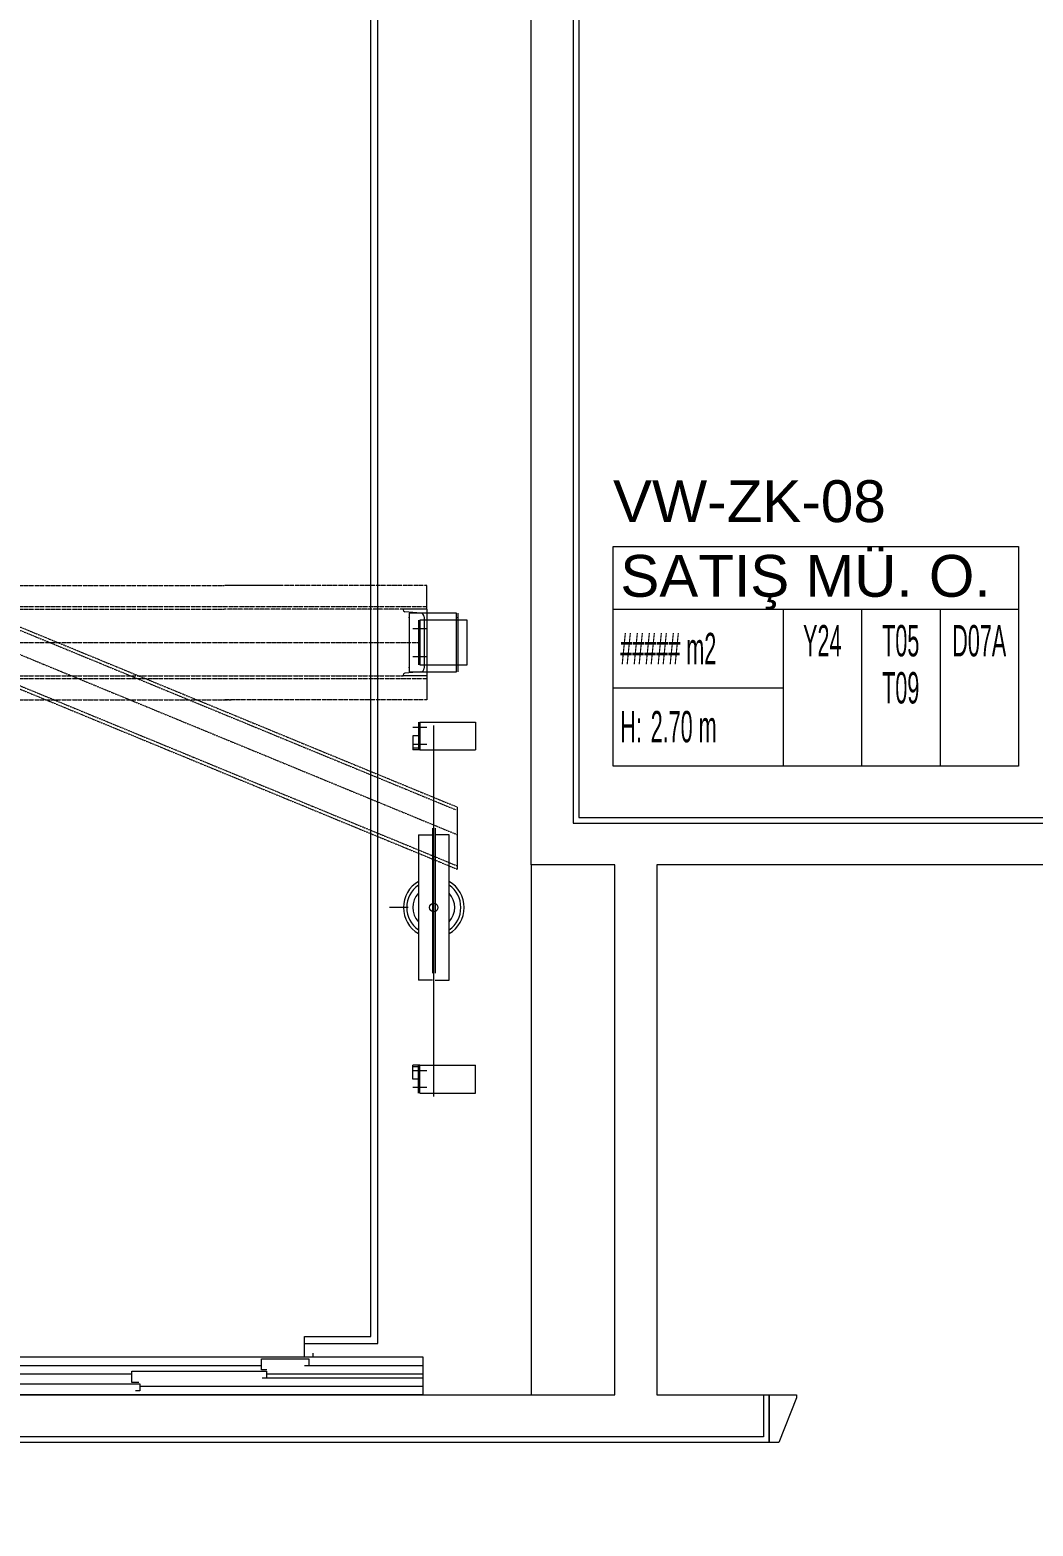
# Model space of a CAD drawing. Extents: x -3709 to 34962, y 0 to 8245.
# Drawn here: x 3901 to 4261, y 3111 to 3647 of the extents above; entities that cross this region are included whole.
import ezdxf
from ezdxf.enums import TextEntityAlignment as Align

# ---------------------------------------------------------------- set-up
doc = ezdxf.new("R2010")
doc.units = 0
doc.linetypes.add('DOT2', pattern=[0.125, 0, -0.125])
doc.layers.get('0').update_dxf_attribs({"color": 9, "lineweight": 9})
for name, color, linetype, lineweight in [('00', 9, 'Continuous', 9), ('06D', 9, 'Continuous', 9), ('10', 9, 'Continuous', 9), ('14', 9, 'Continuous', 9), ('20', 9, 'DOT2', 9), ('21_MAHAL', 9, 'Continuous', 9)]:
    doc.layers.add(name, color=color, linetype=linetype, lineweight=lineweight)
doc.styles.add('Arial', font='arial.ttf', dxfattribs={"height": 2.5})
doc.styles.add('MuuM_TEXT-STANDART', font='ARIALN.TTF')

# ---------------------------------------------------------------- blocks, each defined once
blk = doc.blocks.new('NPU240')
for p, q in [((0, -120), (0, 120)), ((0, 120), (85, 120)), ((21.4, 105.2), (79.1, 110.2)), ((85, 120), (85, 116.7)), ((9.5, -92.2), (9.5, 92.2)), ((21.4, -105.2), (79.1, -110.2)), ((0, -120), (85, -120)), ((85, -120), (85, -116.7))]:
    blk.add_line(p, q)
for centre, radius, start, end in [((78.5, 116.7), 6.5, 275, 0), ((22.5, 92.2), 13, 95, 180), ((22.5, -92.2), 13, 180, 265), ((78.5, -116.7), 6.5, 0, 85)]:
    blk.add_arc(centre, radius, start, end)
blk = doc.blocks.new('asansr-acilmayan')
for p in [(1926.2, 24884.45), (1926.2, 24884.45), (1926.2, 24884.45), (1926.2, 24866.45)]:
    blk.add_point(p)
at = {"layer": '06D'}
for p, q in [((1915, 24624.2), (1915, 25258.7)), ((1912.5, 24626.7), (1912.5, 25256.2)), ((1932.5, 24887.45), (1932.5, 24895.95)), ((1926.2, 24885.95), (1926.2, 24864.95)), ((1943.2, 24885.95), (1926.2, 24885.95)), ((1929.5, 24883.45), (1929.5, 24867.45)), ((1947, 24883.45), (1930, 24883.45)), ((1930, 24883.45), (1930, 24867.45)), ((1943.2, 24864.95), (1943.2, 24885.95)), ((1943.7, 24864.95), (1943.7, 24885.95)), ((1947, 24867.45), (1947, 24883.45)), ((1927.5, 24880.45), (1932.5, 24880.45)), ((1927.5, 24870.45), (1932.5, 24870.45)), ((1930, 24867.45), (1947, 24867.45)), ((1926.2, 24864.95), (1943.2, 24864.95)), ((1932.5, 24863.45), (1932.5, 24854.95)), ((1932.5, 24844.95), (1927.5, 24844.95)), ((1929.5, 24846.95), (1929.5, 24836.95)), ((1930, 24846.95), (1930, 24836.95)), ((1930, 24846.95), (1950, 24846.95)), ((1935, 24712.7), (1935, 24845.7)), ((1950, 24846.95), (1950, 24836.95)), ((1930, 24841.95), (1927.5, 24841.95)), ((1927.5, 24841.95), (1927.5, 24836.95)), ((1932.5, 24838.95), (1927.5, 24838.95)), ((1930, 24837.55), (1927.5, 24837.55)), ((1930, 24836.95), (1927.5, 24836.95)), ((1930, 24836.95), (1950, 24836.95)), ((1943.45, 24794.17), (1943.45, 24816.46)), ((1934.5, 24808.95), (1934.5, 24756.95)), ((1935.5, 24808.95), (1935.5, 24756.95)), ((1929.5, 24806.45), (1929.5, 24754.45)), ((1929.5, 24806.45), (1934.5, 24806.45)), ((1940.5, 24806.45), (1935.5, 24806.45)), ((1940.5, 24754.45), (1940.5, 24806.45)), ((1925.85, 24780.45), (1919.15, 24780.45)), ((1934.5, 24754.45), (1929.5, 24754.45)), ((1935.5, 24754.45), (1940.5, 24754.45)), ((1930, 24723.95), (1927.5, 24723.95)), ((1927.5, 24718.95), (1927.5, 24723.95)), ((1930, 24723.35), (1927.5, 24723.35)), ((1932.5, 24721.95), (1927.5, 24721.95)), ((1929.5, 24713.95), (1929.5, 24723.95)), ((1930, 24723.95), (1950, 24723.95)), ((1930, 24713.95), (1930, 24723.95)), ((1950, 24713.95), (1950, 24723.95)), ((1930, 24718.95), (1927.5, 24718.95)), ((1932.5, 24715.95), (1927.5, 24715.95)), ((1930, 24713.95), (1950, 24713.95)), ((1888.7, 24624.2), (1888.7, 24626.7)), ((1888.7, 24626.7), (1912.5, 24626.7)), ((1931.2, 24619.2), (1593.7, 24619.2)), ((1888.7, 24624.2), (1915, 24624.2)), ((1931.2, 24605.7), (1931.2, 24619.2)), ((1873.2, 24616.2), (1658, 24616.2)), ((1931.2, 24616.2), (1890.2, 24616.2)), ((1826.8, 24613.2), (1698.2, 24613.2)), ((1931.2, 24608.7), (1829.65, 24608.7)), ((1931.2, 24613.2), (1875, 24613.2)), ((1931.2, 24611.7), (1875, 24611.7)), ((1931.2, 24605.7), (1593.7, 24605.7))]:
    blk.add_line(p, q, dxfattribs=at)
for points in [[(1891.7, 24620.7), (1891.7, 24619.2), (1888.7, 24619.2), (1888.7, 24624.2)], [(1829.3, 24610.2), (1826.8, 24610.2), (1826.8, 24614.2), (1875, 24614.2), (1875, 24611.7), (1873.5, 24611.7)], [(1875.2, 24614.7), (1873.2, 24614.7), (1873.2, 24618.7), (1890.2, 24618.7), (1890.2, 24616.2), (1888.7, 24616.2)], [(1764.15, 24605.7), (1762.65, 24605.7), (1762.65, 24609.7), (1829.65, 24609.7), (1829.65, 24607.2), (1828.15, 24607.2)]]:
    blk.add_lwpolyline(points, dxfattribs=at)
blk.add_circle((1935, 24780.45), 1.5, dxfattribs=at)
for radius, start, end in [(10.85, 120.4584, 239.5416), (9.7, 124.542, 235.458), (7.5, 137.1666, 222.8334), (10.85, 300.4584, 59.5416), (9.7, 304.542, 55.458), (7.5, 317.1666, 42.8334)]:
    blk.add_arc((1935, 24780.45), radius, start, end, dxfattribs=at)
blk.add_point((1943.2, 24884.45), dxfattribs=at)
at = {"layer": '20'}
for p, q in [((1583.54, 24963.56), (1943.02, 24815.45)), ((1583.57, 24964.74), (1943.45, 24816.46)), ((1579.13, 24956.66), (1943.45, 24806.57)), ((1583.57, 24942.45), (1943.45, 24794.17)), ((1584, 24943.47), (1943.45, 24795.37)), ((1592.5, 24895.95), (1860, 24895.95)), ((1880, 24895.95), (1860, 24895.95)), ((1932.5, 24895.95), (1860, 24895.95)), ((1592.5, 24888.35), (1932.5, 24888.35)), ((1592.5, 24887.45), (1860, 24887.45)), ((1924, 24887.45), (1860, 24887.45)), ((1570, 24875.45), (1930, 24875.45)), ((1592.5, 24863.45), (1924, 24863.45)), ((1592.5, 24862.55), (1932.5, 24862.55)), ((1592.5, 24854.95), (1862.5, 24854.95)), ((1932.5, 24854.95), (1860, 24854.95))]:
    blk.add_line(p, q, dxfattribs=at)
at = {"layer": '06D', "xscale": 0.0999999999985448, "yscale": 0.0999999999985448, "zscale": 0.0999999999985448, "rotation": 180}
blk.add_blockref('NPU240', (1932.5, 24875.45), dxfattribs=at)
blk = doc.blocks.new('0_roomno2')
blk.add_lwpolyline([(19.375, -10.5), (0, -10.5), (0, 0), (19.375, 0)], close=True)
for points in [[(0, -3), (19.375, -3)], [(8.125, -3), (8.125, -10.5)], [(11.875, -3), (11.875, -10.5)], [(15.625, -3), (15.625, -10.5)], [(0, -6.75), (8.125, -6.75)]]:
    blk.add_lwpolyline(points)
at = {"style": 'MuuM_TEXT-STANDART', "width": 0.6}
blk.add_text('H:', height=1.5, dxfattribs=at).set_placement((0.35, -8.608), align=Align.MIDDLE_LEFT)
at = {"style": 'Arial'}
blk.add_attdef('ODANO', (0, 1.17), '', height=2, dxfattribs=at)
blk.add_attdef('MEKANADI', text='', height=2, dxfattribs=at).set_placement((0.35, -3), align=Align.BOTTOM_LEFT)
at = {"style": 'MuuM_TEXT-STANDART', "width": 0.6}
for tag, p in [('M2', (0.35, -4.875)), ('TEMIZTAVANYUKSEKLIGI', (1.8, -8.608))]:
    blk.add_attdef(tag, text='', height=1.5, dxfattribs=at).set_placement(p, align=Align.MIDDLE_LEFT)
for tag, p in [('YER01', (10, -4.5)), ('TAVAN01', (13.75, -4.5)), ('DUVAR01', (17.5, -4.5)), ('YER02', (10, -6.75)), ('TAVAN02', (13.75, -6.75)), ('DUVAR02', (17.5, -6.75)), ('YER03', (10, -9)), ('TAVAN03', (13.75, -9)), ('DUVAR03', (17.5, -9))]:
    blk.add_attdef(tag, text='', height=1.5, dxfattribs=at).set_placement(p, align=Align.MIDDLE_CENTER)

msp = doc.modelspace()

# ---------------------------------------------------------------- linework, layer by layer
at = {"layer": '00'}
for points in [[(4095.77, 3872.5), (4095.77, 3362.5), (4480.84, 3362.5), (4480.84, 3297.5), (4465.84, 3297.5), (4465.84, 3347.5), (4340.77, 3347.5), (4340.77, 3157.5), (4400.84, 3157.5), (4400.84, 3142.5), (4277.64, 3142.5), (4277.64, 3157.5), (4325.77, 3157.5), (4325.77, 3347.5), (4125.77, 3347.5), (4125.77, 3157.5), (4164.04, 3157.5), (4164.04, 3142.5), (3680.84, 3142.5)], [(4080.77, 3347.5), (4080.77, 3872.5)], [(3680.84, 3157.5), (4110.77, 3157.5), (4110.77, 3347.5), (4080.77, 3347.5)]]:
    msp.add_lwpolyline(points, dxfattribs=at)
at = {"layer": '06D'}
msp.add_lwpolyline([(4080.77, 3347.5), (4080.77, 3157.5)], dxfattribs=at)
at = {"layer": '10'}
msp.add_lwpolyline([(4166.04, 3157.5), (4175.84, 3157.5), (4175.84, 3156.43), (4169.54, 3140.5), (4166.04, 3140.5), (4166.04, 3157.43)], close=True, dxfattribs=at)
at = {"layer": '14'}
for points in [[(4175.34, 3888.5), (4175.34, 3870.5), (4097.77, 3870.5), (4097.77, 3364.5), (4482.84, 3364.5), (4482.84, 3297.5)], [(4164.04, 3157.5), (4166.04, 3157.5), (4166.04, 3140.5), (3682.84, 3140.5), (3682.84, 3140.5), (3682.84, 3110.5)]]:
    msp.add_lwpolyline(points, dxfattribs=at)

# ---------------------------------------------------------------- block references
msp.add_blockref('asansr-acilmayan', (2110.84, -21448.2))
at = {"layer": '21_MAHAL'}
ref = msp.add_blockref('0_roomno2', (4110.07, 3461.65), dxfattribs=dict(at, xscale=7.5, yscale=7.5, zscale=7.5))
ref.add_attrib('ODANO', 'VW-ZK-08', (4110.07, 3470.42), dxfattribs={"layer": '0', "height": 15, "style": 'Arial'})
ref.add_attrib('MEKANADI', 'SATIŞ MÜ. O.', dxfattribs={"layer": '0', "height": 15, "style": 'Arial'}).set_placement((4112.69, 3439.15), align=Align.BOTTOM_LEFT)
ref.add_attrib('M2', '##### m2', dxfattribs={"layer": '0', "height": 11.25, "style": 'MuuM_TEXT-STANDART', "width": 0.6}).set_placement((4112.69, 3425.08), align=Align.MIDDLE_LEFT)
ref.add_attrib('TEMIZTAVANYUKSEKLIGI', '2.70 m', dxfattribs={"layer": '0', "height": 11.25, "style": 'MuuM_TEXT-STANDART', "width": 0.6}).set_placement((4123.57, 3397.09), align=Align.MIDDLE_LEFT)
ref.add_attrib('YER01', 'Y24', dxfattribs={"layer": '0', "height": 11.25, "style": 'MuuM_TEXT-STANDART', "width": 0.6}).set_placement((4185.07, 3427.9), align=Align.MIDDLE_CENTER)
ref.add_attrib('TAVAN01', 'T05', dxfattribs={"layer": '0', "height": 11.25, "style": 'MuuM_TEXT-STANDART', "width": 0.6}).set_placement((4213.19, 3427.9), align=Align.MIDDLE_CENTER)
ref.add_attrib('DUVAR01', 'D07A', dxfattribs={"layer": '0', "height": 11.25, "style": 'MuuM_TEXT-STANDART', "width": 0.6}).set_placement((4241.32, 3427.9), align=Align.MIDDLE_CENTER)
ref.add_attrib('TAVAN02', 'T09', dxfattribs={"layer": '0', "height": 11.25, "style": 'MuuM_TEXT-STANDART', "width": 0.6}).set_placement((4213.19, 3411.02), align=Align.MIDDLE_CENTER)

doc.saveas('drawing.dxf')
